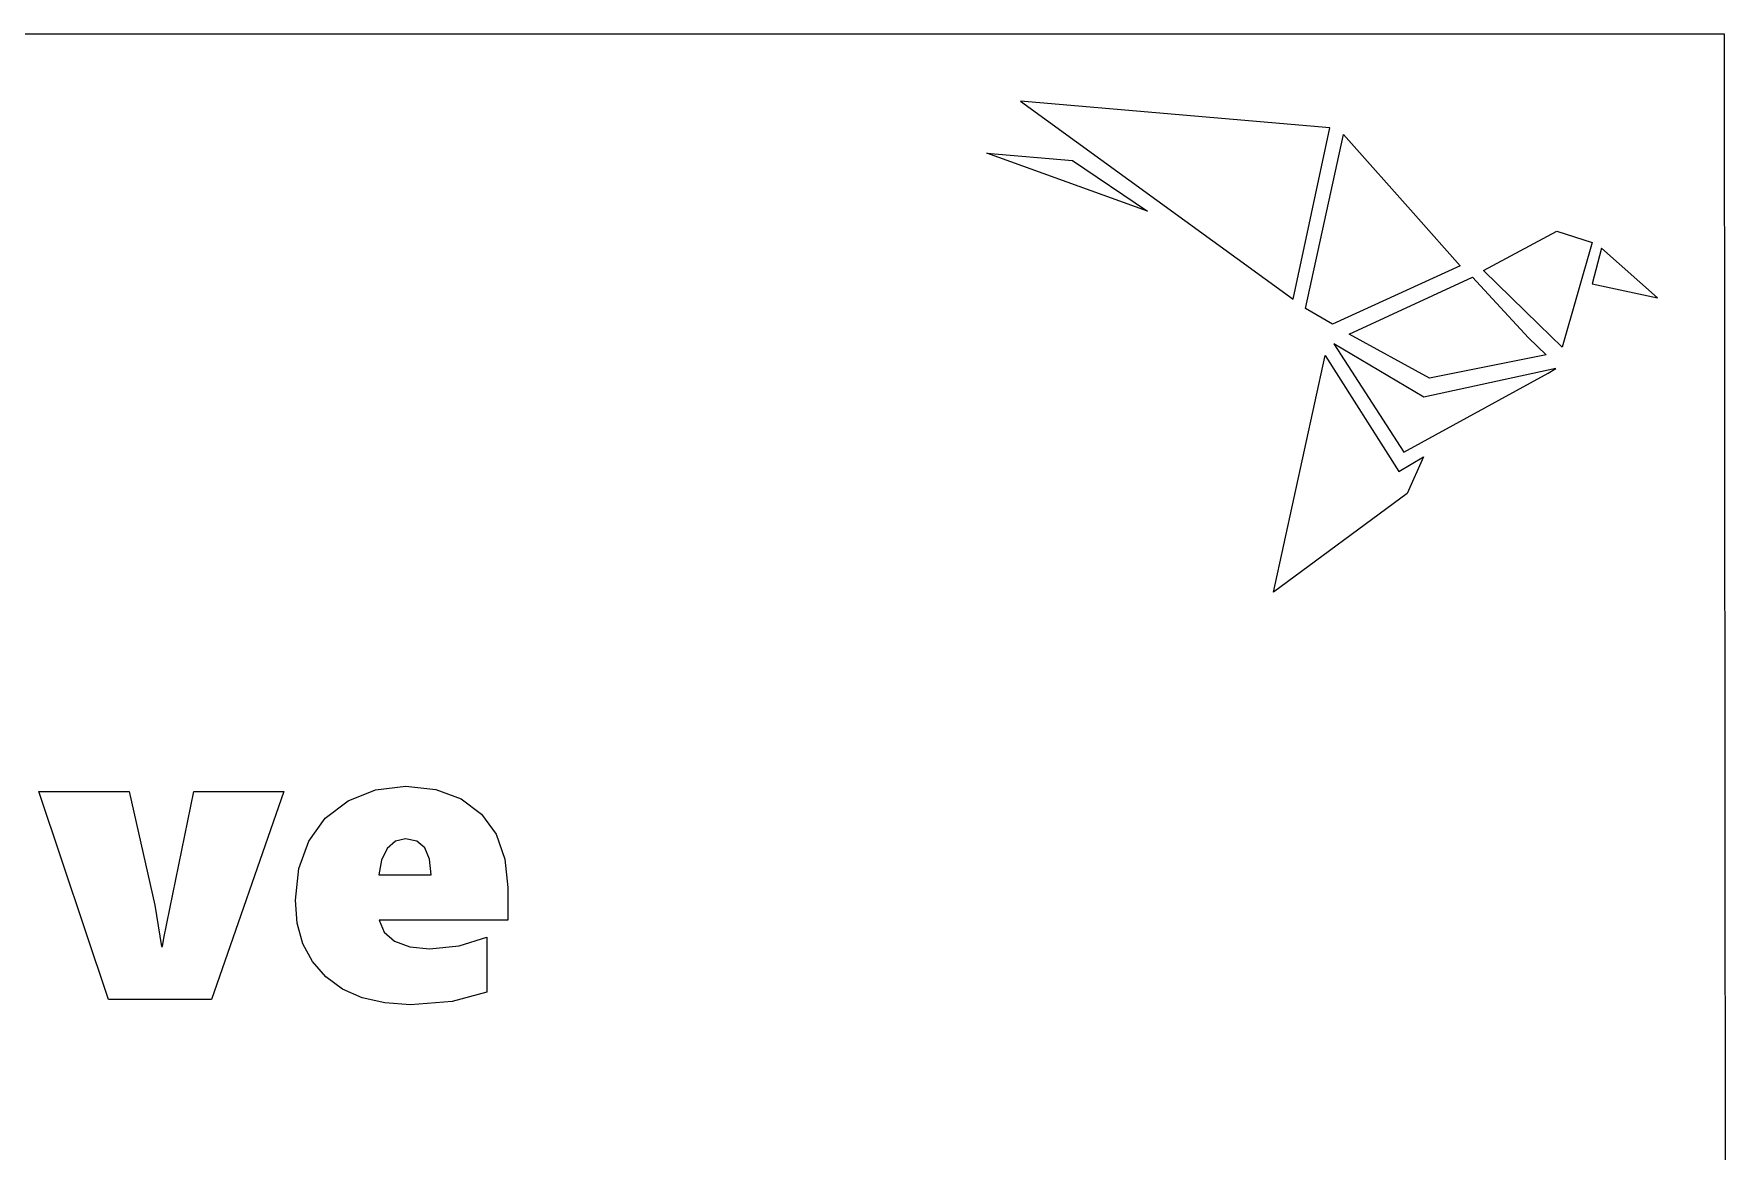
# Model space of a CAD drawing. Extents: x -53 to 53, y -74 to 74.
# Drawn here: x -3.3 to 52.5, y 36.9 to 73.8 of the extents above; entities that cross this region are included whole.
import ezdxf

# ---------------------------------------------------------------- set-up
doc = ezdxf.new("R2010")
doc.units = 0
doc.layers.get('0').update_dxf_attribs({"linetype": 'CONTINUOUS'})

msp = doc.modelspace()

# ---------------------------------------------------------------- linework, layer by layer
for p, q in [((-52.504, 73.789), (52.443, 73.789)), ((52.443, 73.789), (52.475, 28.423)), ((39.442, 70.689), (29.236, 71.568)), ((29.236, 71.568), (38.229, 65.035)), ((38.229, 65.035), (39.442, 70.689)), ((38.637, 64.734), (39.89, 70.463)), ((39.89, 70.463), (42.273, 67.79)), ((33.424, 67.939), (28.125, 69.852)), ((28.125, 69.852), (30.952, 69.613)), ((30.952, 69.613), (33.424, 67.939)), ((42.273, 67.79), (43.734, 66.136)), ((44.5, 65.984), (46.918, 67.285)), ((46.918, 67.285), (48.09, 66.906)), ((48.09, 66.906), (47.097, 63.456)), ((48.391, 66.714), (48.09, 65.542)), ((50.241, 65.08), (48.391, 66.714)), ((43.734, 66.136), (39.527, 64.21)), ((46.334, 64.2), (44.5, 65.984)), ((40.079, 63.879), (44.14, 65.761)), ((44.14, 65.761), (45.99, 63.764)), ((48.09, 65.542), (50.241, 65.08)), ((39.527, 64.21), (38.637, 64.734)), ((47.097, 63.456), (46.334, 64.2)), ((42.727, 62.427), (40.079, 63.879)), ((45.99, 63.764), (46.571, 63.199)), ((37.581, 55.37), (39.285, 63.182)), ((39.285, 63.182), (41.707, 59.354)), ((42.539, 61.808), (39.574, 63.566)), ((39.574, 63.566), (41.873, 59.994)), ((46.571, 63.199), (42.727, 62.427)), ((41.873, 59.994), (46.634, 62.601)), ((46.893, 62.752), (42.539, 61.808)), ((46.634, 62.601), (46.893, 62.752)), ((41.707, 59.354), (42.527, 59.831)), ((42.527, 59.831), (41.982, 58.621)), ((41.982, 58.621), (37.581, 55.37)), ((-0.842, 41.932), (-3.136, 48.799)), ((-3.136, 48.799), (-0.158, 48.799)), ((-0.158, 48.799), (0.681, 45.05)), ((0.979, 43.964), (1.975, 48.799)), ((1.975, 48.799), (4.939, 48.799)), ((4.939, 48.799), (2.552, 41.932)), ((7.062, 48.488), (7.968, 48.847)), ((7.968, 48.847), (8.964, 48.967)), ((8.964, 48.967), (9.953, 48.863)), ((9.953, 48.863), (10.788, 48.551)), ((10.788, 48.551), (11.454, 48.052)), ((6.306, 47.917), (7.062, 48.488)), ((11.454, 48.052), (11.938, 47.384)), ((5.761, 47.163), (6.306, 47.917)), ((5.432, 46.252), (5.761, 47.163)), ((8.353, 46.911), (8.162, 46.533)), ((8.623, 47.155), (8.353, 46.911)), ((8.95, 47.237), (8.623, 47.155)), ((9.323, 47.163), (8.95, 47.237)), ((9.589, 46.94), (9.323, 47.163)), ((9.749, 46.569), (9.589, 46.94)), ((11.938, 47.384), (12.232, 46.569)), ((8.162, 46.533), (8.072, 46.05)), ((9.802, 46.05), (9.749, 46.569)), ((12.232, 46.569), (12.33, 45.627)), ((5.322, 45.211), (5.432, 46.252)), ((8.072, 46.05), (9.802, 46.05)), ((5.384, 44.45), (5.322, 45.211)), ((12.33, 45.627), (12.33, 44.554)), ((0.681, 45.05), (0.902, 43.689)), ((5.572, 43.774), (5.384, 44.45)), ((8.085, 44.554), (8.249, 44.159)), ((12.33, 44.554), (8.085, 44.554)), ((8.249, 44.159), (8.595, 43.86)), ((0.902, 43.689), (0.942, 43.689)), ((0.942, 43.689), (0.979, 43.964)), ((5.884, 43.185), (5.572, 43.774)), ((8.595, 43.86), (9.101, 43.671)), ((9.101, 43.671), (9.748, 43.608)), ((9.748, 43.608), (10.721, 43.704)), ((10.721, 43.704), (11.64, 43.991)), ((11.64, 43.991), (11.64, 42.18)), ((6.321, 42.683), (5.884, 43.185)), ((6.871, 42.281), (6.321, 42.683)), ((2.552, 41.932), (-0.842, 41.932)), ((7.52, 41.994), (6.871, 42.281)), ((8.269, 41.821), (7.52, 41.994)), ((10.489, 41.868), (9.118, 41.764)), ((11.64, 42.18), (10.489, 41.868)), ((9.118, 41.764), (8.269, 41.821))]:
    msp.add_line(p, q)

doc.saveas('drawing.dxf')
